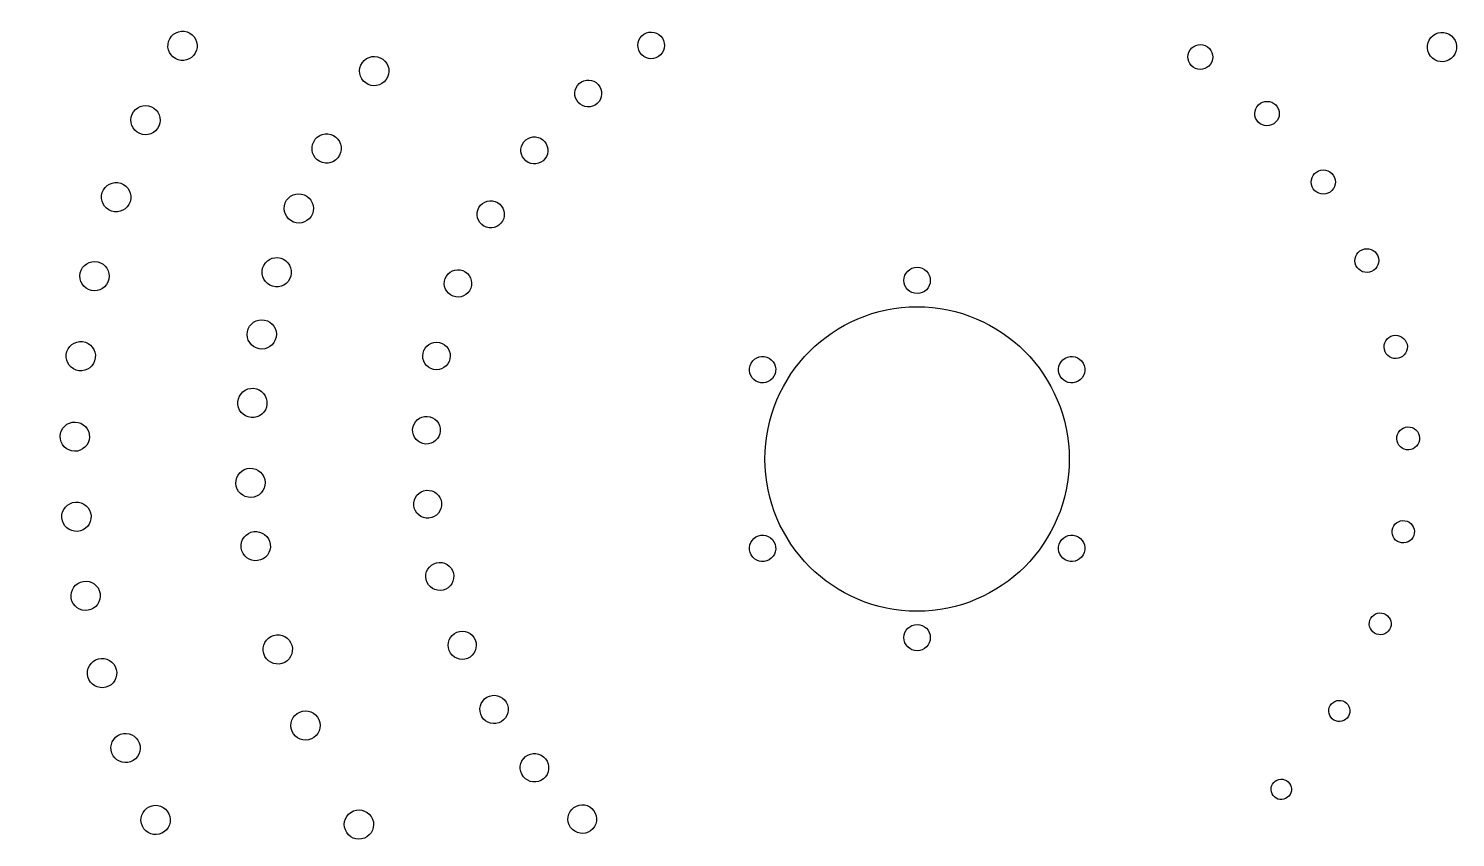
# Model space of a CAD drawing. Header units: millimetres. Extents: x 0 to 600, y 0 to 600.
# Drawn here: x 148 to 391.9, y 235.2 to 373.4 of the extents above; entities that cross this region are included whole.
import ezdxf

# ---------------------------------------------------------------- set-up
doc = ezdxf.new("R2010")
doc.units = ezdxf.units.MM
doc.layers.get('0').update_dxf_attribs({"linetype": 'CONTINUOUS'})

msp = doc.modelspace()

# ---------------------------------------------------------------- linework, layer by layer
at = {"color": 5}
for p, q in [((388.027, 372.173), (388.027, 372.173)), ((173.105, 368.236), (173.105, 368.236)), ((252.501, 369.274), (252.501, 369.274)), ((346.53, 369.736), (346.53, 369.736)), ((205.633, 364.077), (205.633, 364.077)), ((241.956, 360.754), (241.956, 360.754)), ((358.193, 360.341), (358.193, 360.341)), ((166.998, 355.441), (166.998, 355.441)), ((197.782, 350.675), (197.782, 350.675)), ((233.014, 350.777), (233.014, 350.777)), ((368.117, 348.865), (368.117, 348.865)), ((162.203, 342.205), (162.203, 342.205)), ((193.259, 340.335), (193.259, 340.335)), ((225.841, 339.641), (225.841, 339.641)), ((375.902, 335.607), (375.902, 335.607)), ((189.717, 329.361), (189.717, 329.361)), ((297.611, 330.363), (297.611, 330.363)), ((158.746, 328.658), (158.746, 328.658)), ((220.561, 327.66), (220.561, 327.66)), ((381.198, 320.947), (381.198, 320.947)), ((187.399, 318.685), (187.399, 318.685)), ((325.148, 317.059), (325.148, 317.059)), ((156.629, 314.942), (156.629, 314.942)), ((217.23, 315.151), (217.23, 315.151)), ((272.324, 313.16), (272.324, 313.16)), ((186.054, 306.953), (186.054, 306.953)), ((383.706, 305.343), (383.706, 305.343)), ((215.868, 302.419), (215.868, 302.419)), ((155.847, 301.184), (155.847, 301.184)), ((325.86, 299.861), (325.86, 299.861)), ((186.023, 293.289), (186.023, 293.289)), ((216.436, 289.771), (216.436, 289.771)), ((383.219, 289.328), (383.219, 289.328)), ((156.369, 287.507), (156.369, 287.507)), ((327.399, 286.562), (327.399, 286.562)), ((187.162, 282.505), (187.162, 282.505)), ((274.574, 282.663), (274.574, 282.663)), ((218.86, 277.484), (218.86, 277.484)), ((158.175, 274.034), (158.175, 274.034)), ((379.631, 273.47), (379.631, 273.47)), ((302.111, 269.36), (302.111, 269.36)), ((223.03, 265.822), (223.03, 265.822)), ((191.312, 264.947), (191.312, 264.947)), ((161.212, 260.883), (161.212, 260.883)), ((372.936, 258.396), (372.936, 258.396)), ((228.797, 255.006), (228.797, 255.006)), ((196.339, 252.06), (196.339, 252.06)), ((165.439, 248.161), (165.439, 248.161)), ((235.995, 245.244), (235.995, 245.244)), ((363.262, 244.729), (363.262, 244.729)), ((244.423, 236.707), (244.423, 236.707)), ((170.79, 235.966), (170.79, 235.966)), ((205.842, 235.341), (205.842, 235.341))]:
    msp.add_line(p, q, dxfattribs=at)
for points in [[(1.8631, 299.863), (1.8631, 464.443), (135.281, 597.863), (299.863, 597.863)], [(299.863, 597.863), (464.443, 597.863), (597.863, 464.443), (597.863, 299.863)], [(172.151, 371.641), (172.829, 372.847), (174.353, 373.274), (175.557, 372.597)], [(173.105, 368.236), (171.902, 368.914), (171.475, 370.438), (172.151, 371.641)], [(175.557, 372.597), (176.76, 371.92), (177.187, 370.395), (176.509, 369.193)], [(252.501, 369.274), (251.823, 370.332), (252.127, 371.74), (253.185, 372.417)], [(253.185, 372.417), (254.24, 373.098), (255.648, 372.791), (256.329, 371.736)], [(256.329, 371.736), (257.006, 370.678), (256.702, 369.274), (255.644, 368.593)], [(346.53, 369.736), (347.208, 370.692), (348.531, 370.921), (349.487, 370.247)], [(387.6, 368.663), (386.75, 369.75), (386.941, 371.323), (388.027, 372.173)], [(388.027, 372.173), (389.11, 373.027), (390.684, 372.837), (391.534, 371.75)], [(391.534, 371.75), (392.388, 370.664), (392.197, 369.094), (391.111, 368.24)], [(176.509, 369.193), (175.835, 367.99), (174.311, 367.563), (173.105, 368.236)], [(205.056, 367.566), (205.857, 368.688), (207.42, 368.949), (208.541, 368.148)], [(255.644, 368.593), (254.59, 367.912), (253.182, 368.219), (252.501, 369.274)], [(347.041, 366.78), (346.086, 367.453), (345.856, 368.776), (346.53, 369.736)], [(349.487, 370.247), (350.446, 369.57), (350.675, 368.247), (349.998, 367.291)], [(391.111, 368.24), (390.024, 367.39), (388.454, 367.577), (387.6, 368.663)], [(205.633, 364.077), (204.512, 364.882), (204.251, 366.441), (205.056, 367.566)], [(208.541, 368.148), (209.666, 367.344), (209.924, 365.785), (209.123, 364.659)], [(349.998, 367.291), (349.324, 366.332), (348.002, 366.102), (347.041, 366.78)], [(209.123, 364.659), (208.32, 363.538), (206.76, 363.276), (205.633, 364.077)], [(241.956, 360.754), (241.11, 361.696), (241.184, 363.146), (242.126, 363.993)], [(242.126, 363.993), (243.064, 364.839), (244.513, 364.762), (245.361, 363.823)], [(245.361, 363.823), (246.207, 362.881), (246.133, 361.431), (245.191, 360.585)], [(358.193, 360.341), (359.015, 361.153), (360.341, 361.146), (361.153, 360.32)], [(166.998, 355.441), (165.731, 355.995), (165.156, 357.47), (165.71, 358.736)], [(165.71, 358.736), (166.267, 359.999), (167.742, 360.574), (169.005, 360.02)], [(169.005, 360.02), (170.272, 359.466), (170.846, 357.992), (170.29, 356.725)], [(245.191, 360.585), (244.249, 359.738), (242.804, 359.816), (241.956, 360.754)], [(358.172, 357.382), (357.36, 358.204), (357.367, 359.53), (358.193, 360.341)], [(361.153, 360.32), (361.964, 359.498), (361.957, 358.172), (361.132, 357.36)], [(170.29, 356.725), (169.736, 355.462), (168.261, 354.887), (166.998, 355.441)], [(361.132, 357.36), (360.31, 356.549), (358.983, 356.556), (358.172, 357.382)], [(197.782, 350.675), (196.561, 351.317), (196.092, 352.831), (196.734, 354.051)], [(196.734, 354.051), (197.375, 355.275), (198.886, 355.745), (200.109, 355.103)], [(200.109, 355.103), (201.33, 354.461), (201.8, 352.947), (201.158, 351.727)], [(233.014, 350.777), (232.019, 351.579), (231.863, 353.032), (232.664, 354.023)], [(232.664, 354.023), (233.462, 355.014), (234.914, 355.173), (235.909, 354.372)], [(235.909, 354.372), (236.901, 353.572), (237.056, 352.118), (236.259, 351.127)], [(201.158, 351.727), (200.516, 350.503), (199.005, 350.033), (197.782, 350.675)], [(236.259, 351.127), (235.458, 350.132), (234.005, 349.976), (233.014, 350.777)], [(367.573, 345.998), (366.931, 346.939), (367.175, 348.223), (368.117, 348.865)], [(368.117, 348.865), (369.058, 349.508), (370.343, 349.264), (370.985, 348.323)], [(160.606, 345.356), (161.032, 346.668), (162.443, 347.384), (163.756, 346.957)], [(163.756, 346.957), (165.068, 346.527), (165.785, 345.116), (165.358, 343.803)], [(370.985, 348.323), (371.627, 347.38), (371.383, 346.096), (370.441, 345.453)], [(162.203, 342.205), (160.891, 342.631), (160.175, 344.042), (160.606, 345.356)], [(191.879, 343.592), (192.398, 344.868), (193.856, 345.485), (195.136, 344.967)], [(195.136, 344.967), (196.416, 344.449), (197.033, 342.992), (196.515, 341.715)], [(224.98, 342.816), (225.619, 343.927), (227.04, 344.311), (228.155, 343.673)], [(370.441, 345.453), (369.499, 344.813), (368.215, 345.055), (367.573, 345.998)], [(165.358, 343.803), (164.928, 342.491), (163.517, 341.774), (162.203, 342.205)], [(193.259, 340.335), (191.978, 340.854), (191.361, 342.31), (191.879, 343.592)], [(196.515, 341.715), (195.996, 340.435), (194.539, 339.817), (193.259, 340.335)], [(225.841, 339.641), (224.727, 340.279), (224.342, 341.701), (224.98, 342.816)], [(228.155, 343.673), (229.267, 343.034), (229.651, 341.616), (229.013, 340.501)], [(229.013, 340.501), (228.374, 339.386), (226.956, 339.001), (225.841, 339.641)], [(188.017, 332.461), (188.401, 333.788), (189.79, 334.549), (191.113, 334.162)], [(191.113, 334.162), (192.44, 333.778), (193.202, 332.387), (192.814, 331.061)], [(374.865, 332.927), (374.41, 333.954), (374.876, 335.153), (375.902, 335.607)], [(375.902, 335.607), (376.929, 336.059), (378.128, 335.594), (378.583, 334.567)], [(378.583, 334.567), (379.035, 333.54), (378.569, 332.341), (377.543, 331.889)], [(156.848, 331.643), (157.149, 332.99), (158.485, 333.841), (159.833, 333.54)], [(159.833, 333.54), (161.181, 333.241), (162.031, 331.903), (161.731, 330.557)], [(189.717, 329.361), (188.39, 329.748), (187.628, 331.134), (188.017, 332.461)], [(219.209, 330.679), (219.672, 331.887), (221.022, 332.493), (222.229, 332.031)], [(222.229, 332.031), (223.435, 331.568), (224.041, 330.218), (223.58, 329.011)], [(297.611, 330.363), (297.611, 331.604), (298.619, 332.609), (299.861, 332.609)], [(299.861, 332.609), (301.103, 332.609), (302.111, 331.604), (302.111, 330.363)], [(377.543, 331.889), (376.516, 331.435), (375.317, 331.9), (374.865, 332.927)], [(158.746, 328.658), (157.4, 328.958), (156.549, 330.295), (156.848, 331.643)], [(161.731, 330.557), (161.432, 329.209), (160.098, 328.359), (158.746, 328.658)], [(192.814, 331.061), (192.429, 329.738), (191.04, 328.976), (189.717, 329.361)], [(220.561, 327.66), (219.353, 328.122), (218.747, 329.474), (219.209, 330.679)], [(299.861, 328.111), (298.619, 328.111), (297.611, 329.117), (297.611, 330.363)], [(302.111, 330.363), (302.111, 329.117), (301.103, 328.111), (299.861, 328.111)], [(223.58, 329.011), (223.118, 327.805), (221.766, 327.197), (220.561, 327.66)], [(273.862, 299.861), (273.862, 314.219), (285.503, 325.86), (299.861, 325.86)], [(299.861, 325.86), (314.219, 325.86), (325.86, 314.219), (325.86, 299.861)], [(185.409, 321.607), (185.667, 322.964), (186.976, 323.854), (188.331, 323.596)], [(188.331, 323.596), (189.688, 323.339), (190.577, 322.03), (190.319, 320.675)], [(154.453, 317.729), (154.623, 319.098), (155.871, 320.076), (157.24, 319.906)], [(157.24, 319.906), (158.612, 319.737), (159.586, 318.488), (159.417, 317.12)], [(187.399, 318.685), (186.041, 318.943), (185.152, 320.252), (185.409, 321.607)], [(190.319, 320.675), (190.063, 319.316), (188.754, 318.427), (187.399, 318.685)], [(215.421, 317.945), (215.692, 319.214), (216.945, 320.026), (218.218, 319.755)], [(218.218, 319.755), (219.488, 319.479), (220.299, 318.23), (220.024, 316.957)], [(379.709, 318.547), (379.455, 319.621), (380.122, 320.696), (381.198, 320.947)], [(381.198, 320.947), (382.27, 321.197), (383.342, 320.53), (383.596, 319.458)], [(383.596, 319.458), (383.847, 318.386), (383.18, 317.31), (382.108, 317.059)], [(156.629, 314.942), (155.261, 315.112), (154.288, 316.358), (154.453, 317.729)], [(159.417, 317.12), (159.247, 315.75), (158.002, 314.773), (156.629, 314.942)], [(217.23, 315.151), (215.961, 315.422), (215.149, 316.67), (215.421, 317.945)], [(271.498, 316.238), (272.118, 317.313), (273.495, 317.681), (274.574, 317.059)], [(274.574, 317.059), (275.65, 316.437), (276.017, 315.062), (275.395, 313.986)], [(324.327, 313.986), (323.705, 315.062), (324.072, 316.437), (325.148, 317.059)], [(325.148, 317.059), (326.227, 317.681), (327.604, 317.313), (328.224, 316.238)], [(382.108, 317.059), (381.032, 316.808), (379.959, 317.475), (379.709, 318.547)], [(220.024, 316.957), (219.753, 315.686), (218.503, 314.875), (217.23, 315.151)], [(272.324, 313.16), (271.248, 313.785), (270.877, 315.161), (271.498, 316.238)], [(328.224, 316.238), (328.845, 315.161), (328.475, 313.785), (327.399, 313.16)], [(275.395, 313.986), (274.775, 312.91), (273.399, 312.54), (272.324, 313.16)], [(327.399, 313.16), (326.324, 312.54), (324.947, 312.91), (324.327, 313.986)], [(183.773, 309.655), (183.89, 311.03), (185.099, 312.05), (186.475, 311.937)], [(186.475, 311.937), (187.85, 311.82), (188.87, 310.61), (188.757, 309.234)], [(186.054, 306.953), (184.679, 307.068), (183.657, 308.278), (183.773, 309.655)], [(188.757, 309.234), (188.641, 307.859), (187.431, 306.836), (186.054, 306.953)], [(153.413, 303.749), (153.447, 305.128), (154.598, 306.218), (155.978, 306.179)], [(155.978, 306.179), (157.36, 306.144), (158.447, 304.994), (158.411, 303.615)], [(215.868, 302.419), (214.559, 302.496), (213.564, 303.617), (213.643, 304.924)], [(213.643, 304.924), (213.716, 306.229), (214.837, 307.224), (216.144, 307.149)], [(216.144, 307.149), (217.449, 307.072), (218.447, 305.951), (218.369, 304.644)], [(381.833, 303.308), (381.787, 304.387), (382.626, 305.297), (383.706, 305.343)], [(383.706, 305.343), (384.785, 305.39), (385.695, 304.549), (385.741, 303.47)], [(155.847, 301.184), (154.464, 301.22), (153.377, 302.369), (153.413, 303.749)], [(158.411, 303.615), (158.373, 302.235), (157.226, 301.146), (155.847, 301.184)], [(218.369, 304.644), (218.292, 303.339), (217.173, 302.341), (215.868, 302.419)], [(383.868, 301.435), (382.789, 301.388), (381.878, 302.229), (381.833, 303.308)], [(385.741, 303.47), (385.787, 302.391), (384.948, 301.48), (383.868, 301.435)], [(299.863, 1.8631), (135.281, 1.8631), (1.8631, 135.281), (1.8631, 299.863)], [(183.434, 295.698), (183.384, 297.077), (184.464, 298.238), (185.844, 298.287)], [(185.844, 298.287), (187.223, 298.337), (188.383, 297.258), (188.433, 295.879)], [(299.861, 273.862), (285.503, 273.862), (273.862, 285.503), (273.862, 299.861)], [(325.86, 299.861), (325.86, 285.503), (314.219, 273.862), (299.861, 273.862)], [(597.863, 299.863), (597.863, 135.281), (464.443, 1.8631), (299.863, 1.8631)], [(186.023, 293.289), (184.643, 293.239), (183.483, 294.319), (183.434, 295.698)], [(188.433, 295.879), (188.482, 294.499), (187.402, 293.339), (186.023, 293.289)], [(213.844, 291.924), (213.723, 293.236), (214.686, 294.393), (215.999, 294.517)], [(215.999, 294.517), (217.307, 294.637), (218.469, 293.674), (218.589, 292.36)], [(153.705, 289.828), (153.61, 291.207), (154.65, 292.401), (156.027, 292.495)], [(156.027, 292.495), (157.406, 292.591), (158.598, 291.55), (158.694, 290.171)], [(216.436, 289.771), (215.124, 289.651), (213.967, 290.614), (213.844, 291.924)], [(218.589, 292.36), (218.708, 291.053), (217.745, 289.891), (216.436, 289.771)], [(156.369, 287.507), (154.994, 287.412), (153.8, 288.452), (153.705, 289.828)], [(158.694, 290.171), (158.788, 288.794), (157.748, 287.602), (156.369, 287.507)], [(381.046, 287.715), (381.201, 288.762), (382.175, 289.482), (383.219, 289.328)], [(383.219, 289.328), (384.263, 289.169), (384.986, 288.195), (384.828, 287.15)], [(184.358, 284.66), (184.178, 286.028), (185.141, 287.285), (186.51, 287.464)], [(186.51, 287.464), (187.879, 287.645), (189.134, 286.682), (189.315, 285.313)], [(271.498, 283.484), (270.877, 284.561), (271.248, 285.937), (272.324, 286.562)], [(272.324, 286.562), (273.399, 287.182), (274.775, 286.813), (275.395, 285.736)], [(275.395, 285.736), (276.017, 284.66), (275.65, 283.285), (274.574, 282.663)], [(325.148, 282.663), (324.072, 283.285), (323.705, 284.66), (324.327, 285.736)], [(324.327, 285.736), (324.947, 286.813), (326.324, 287.182), (327.399, 286.562)], [(327.399, 286.562), (328.475, 285.937), (328.845, 284.561), (328.224, 283.484)], [(382.655, 285.542), (381.607, 285.698), (380.887, 286.67), (381.046, 287.715)], [(384.828, 287.15), (384.672, 286.107), (383.699, 285.383), (382.655, 285.542)], [(187.162, 282.505), (185.794, 282.324), (184.539, 283.291), (184.358, 284.66)], [(189.315, 285.313), (189.494, 283.943), (188.532, 282.688), (187.162, 282.505)], [(274.574, 282.663), (273.495, 282.042), (272.118, 282.41), (271.498, 283.484)], [(328.224, 283.484), (327.604, 282.41), (326.227, 282.042), (325.148, 282.663)], [(215.963, 279.242), (215.646, 280.526), (216.433, 281.82), (217.716, 282.138)], [(217.716, 282.138), (219.001, 282.451), (220.299, 281.668), (220.617, 280.384)], [(155.299, 276.094), (155.078, 277.46), (156.002, 278.744), (157.364, 278.97)], [(157.364, 278.97), (158.725, 279.192), (160.012, 278.271), (160.236, 276.906)], [(218.86, 277.484), (217.576, 277.17), (216.277, 277.953), (215.963, 279.242)], [(220.617, 280.384), (220.931, 279.099), (220.144, 277.802), (218.86, 277.484)], [(158.175, 274.034), (156.814, 273.812), (155.525, 274.733), (155.299, 276.094)], [(160.236, 276.906), (160.462, 275.544), (159.537, 274.26), (158.175, 274.034)], [(377.25, 272.34), (377.596, 273.31), (378.661, 273.816), (379.631, 273.47)], [(379.631, 273.47), (380.598, 273.127), (381.106, 272.059), (380.76, 271.092)], [(221.205, 270.278), (222.437, 270.782), (223.845, 270.192), (224.346, 268.961)], [(297.611, 269.36), (297.611, 270.605), (298.619, 271.611), (299.861, 271.611)], [(299.861, 271.611), (301.103, 271.611), (302.111, 270.605), (302.111, 269.36)], [(378.382, 269.959), (377.412, 270.305), (376.904, 271.37), (377.25, 272.34)], [(380.76, 271.092), (380.418, 270.122), (379.349, 269.615), (378.382, 269.959)], [(188.2, 266.63), (187.809, 267.953), (188.56, 269.346), (189.887, 269.737)], [(189.887, 269.737), (191.21, 270.133), (192.599, 269.378), (192.994, 268.055)], [(219.89, 267.137), (219.385, 268.369), (219.975, 269.773), (221.205, 270.278)], [(224.346, 268.961), (224.85, 267.731), (224.26, 266.323), (223.03, 265.822)], [(299.861, 267.113), (298.619, 267.113), (297.611, 268.118), (297.611, 269.36)], [(302.111, 269.36), (302.111, 268.118), (301.103, 267.113), (299.861, 267.113)], [(159.946, 265.719), (161.28, 266.069), (162.649, 265.271), (162.997, 263.938)], [(191.312, 264.947), (189.989, 264.552), (188.596, 265.307), (188.2, 266.63)], [(192.994, 268.055), (193.39, 266.732), (192.635, 265.339), (191.312, 264.947)], [(223.03, 265.822), (221.798, 265.316), (220.394, 265.906), (219.89, 267.137)], [(158.16, 262.668), (157.812, 264.002), (158.61, 265.37), (159.946, 265.719)], [(162.997, 263.938), (163.347, 262.6), (162.549, 261.236), (161.212, 260.883)], [(161.212, 260.883), (159.879, 260.533), (158.513, 261.331), (158.16, 262.668)], [(225.481, 255.856), (224.803, 257.01), (225.181, 258.491), (226.334, 259.172)], [(226.334, 259.172), (227.485, 259.853), (228.967, 259.472), (229.647, 258.322)], [(370.459, 257.768), (370.971, 258.625), (372.078, 258.907), (372.936, 258.396)], [(193.047, 253.355), (192.497, 254.622), (193.076, 256.092), (194.342, 256.642)], [(194.342, 256.642), (195.608, 257.196), (197.079, 256.614), (197.63, 255.35)], [(229.647, 258.322), (230.328, 257.171), (229.948, 255.687), (228.797, 255.006)], [(371.087, 255.291), (370.23, 255.802), (369.947, 256.915), (370.459, 257.768)], [(372.936, 258.396), (373.793, 257.885), (374.071, 256.777), (373.563, 255.919)], [(197.63, 255.35), (198.184, 254.084), (197.601, 252.61), (196.339, 252.06)], [(228.797, 255.006), (227.648, 254.325), (226.162, 254.706), (225.481, 255.856)], [(373.563, 255.919), (373.052, 255.063), (371.941, 254.783), (371.087, 255.291)], [(162.235, 249.651), (161.76, 250.949), (162.429, 252.385), (163.725, 252.858)], [(163.725, 252.858), (165.023, 253.33), (166.459, 252.663), (166.931, 251.365)], [(166.931, 251.365), (167.404, 250.07), (166.737, 248.634), (165.439, 248.161)], [(196.339, 252.06), (195.072, 251.51), (193.598, 252.087), (193.047, 253.355)], [(165.439, 248.161), (164.141, 247.686), (162.708, 248.356), (162.235, 249.651)], [(232.573, 245.611), (231.729, 246.659), (231.895, 248.19), (232.94, 249.034)], [(232.94, 249.034), (233.987, 249.876), (235.518, 249.71), (236.361, 248.666)], [(236.361, 248.666), (237.205, 247.618), (237.039, 246.087), (235.995, 245.244)], [(235.995, 245.244), (234.946, 244.401), (233.415, 244.567), (232.573, 245.611)], [(360.927, 242.154), (360.214, 242.799), (360.161, 243.9), (360.807, 244.609)], [(360.807, 244.609), (361.453, 245.321), (362.55, 245.375), (363.262, 244.729)], [(363.262, 244.729), (363.971, 244.086), (364.028, 242.987), (363.382, 242.274)], [(363.382, 242.274), (362.737, 241.565), (361.636, 241.508), (360.927, 242.154)], [(167.46, 237.155), (166.868, 238.403), (167.4, 239.896), (168.649, 240.485)], [(168.649, 240.485), (169.898, 241.078), (171.387, 240.545), (171.979, 239.296)], [(171.979, 239.296), (172.569, 238.048), (172.036, 236.558), (170.79, 235.966)], [(202.382, 236.061), (201.626, 237.218), (201.952, 238.767), (203.105, 239.522)], [(203.105, 239.522), (204.263, 240.28), (205.81, 239.956), (206.565, 238.803)], [(240.968, 236.58), (239.981, 237.501), (239.927, 239.045), (240.845, 240.034)], [(240.845, 240.034), (241.766, 241.022), (243.31, 241.078), (244.299, 240.161)], [(244.299, 240.161), (245.287, 239.24), (245.343, 237.695), (244.423, 236.707)], [(170.79, 235.966), (169.541, 235.377), (168.049, 235.909), (167.46, 237.155)], [(206.565, 238.803), (207.324, 237.646), (206.999, 236.097), (205.842, 235.341)], [(244.423, 236.707), (243.505, 235.719), (241.956, 235.663), (240.968, 236.58)], [(205.842, 235.341), (204.688, 234.583), (203.139, 234.907), (202.382, 236.061)]]:
    msp.add_open_spline(points, degree=3, dxfattribs=at)

doc.saveas('drawing.dxf')
